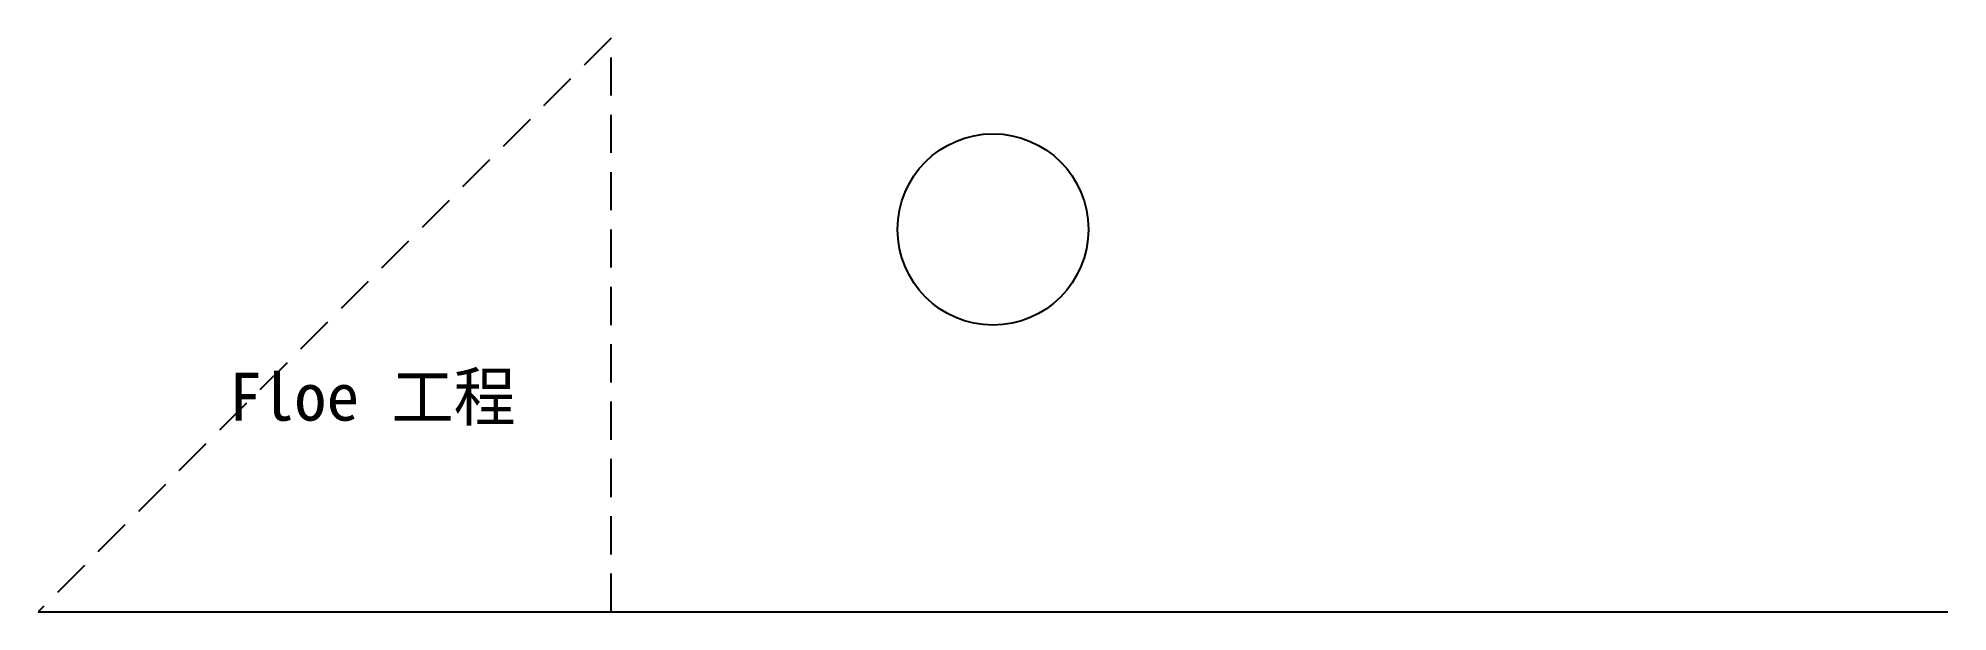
# Model space of a CAD drawing. Header units: millimetres. Extents: x 0 to 100, y 0 to 30.
import ezdxf

# ---------------------------------------------------------------- set-up
doc = ezdxf.new("R2010")
doc.units = ezdxf.units.MM
doc.linetypes.add('HIDDEN', pattern=[3, 2, -1])
doc.layers.add('GEOMETRY', color=7, linetype='CONTINUOUS')
doc.layers.add('HIDDEN', color=7, linetype='HIDDEN')

msp = doc.modelspace()

# ---------------------------------------------------------------- linework, layer by layer
at = {"layer": 'GEOMETRY'}
msp.add_line((0, 0), (100, 0), dxfattribs=at)
msp.add_circle((50, 20), 5, dxfattribs=at)
at = {"layer": 'HIDDEN'}
msp.add_lwpolyline([(0, 0), (30, 0), (30, 30)], close=True, dxfattribs=at)

# ---------------------------------------------------------------- texts
at = {"layer": 'GEOMETRY'}
msp.add_text('Floe 工程', height=2.5, dxfattribs=at).set_placement((10, 10))

doc.saveas('drawing.dxf')
